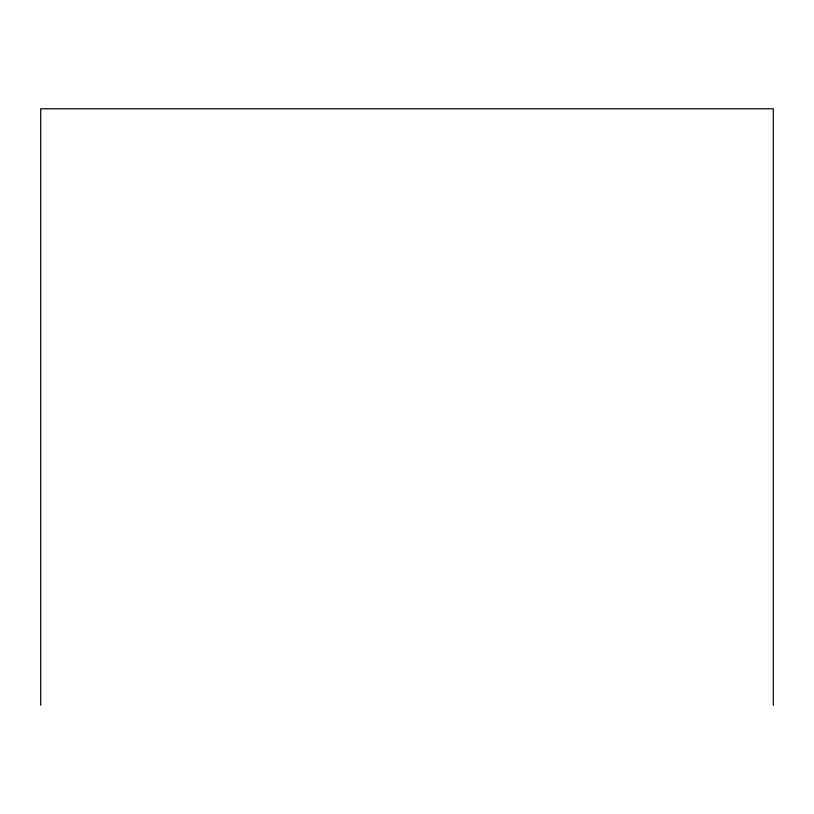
<?xml version="1.0" encoding="UTF-8"?>
<svg xmlns="http://www.w3.org/2000/svg" width="814" height="814" viewBox="0 0 814 814"><rect width="100%" height="100%" fill="white"/><g stroke="black" fill="none" stroke-linecap="round" stroke-linejoin="round"><path stroke-width="1.22" d="M773.3 705.209L773.3 108.791L40.7 108.791L40.7 705.209"/></g></svg>
